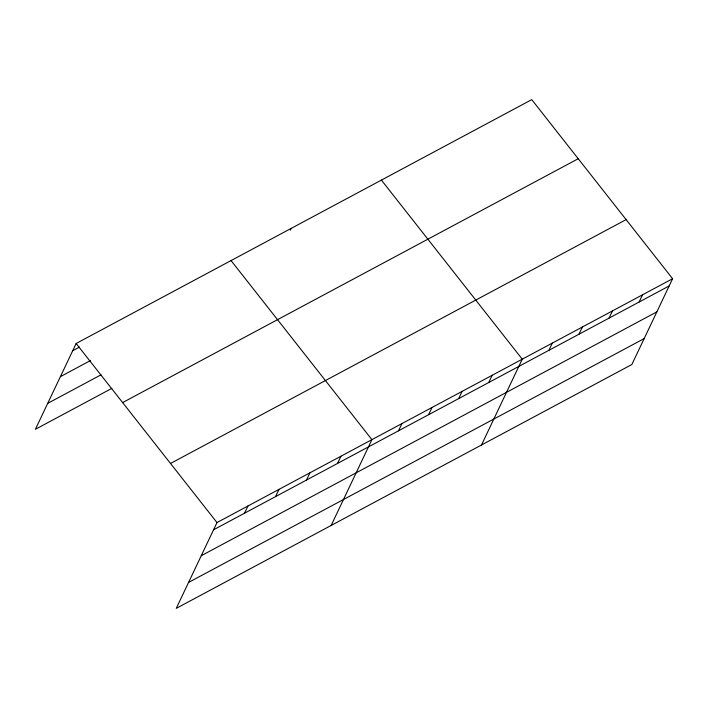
<?xml version="1.0" encoding="UTF-8"?>
<svg xmlns="http://www.w3.org/2000/svg" width="708" height="708" viewBox="0 0 708 708"><rect width="100%" height="100%" fill="white"/><g stroke="black" fill="none" stroke-linecap="round" stroke-linejoin="round"><path stroke-width="1.06" d="M672.6 278.713L216.993 522.566L176.257 608.367L631.855 364.514L672.6 278.713L531.743 99.633L76.145 343.486L35.4 429.287L111.882 388.356M290.333 230.197L291.192 228.383M244.543 513.212L247.977 505.981M275.527 496.635L278.961 489.396M306.502 480.051L309.936 472.82M337.486 463.466L340.92 456.235M331.158 525.46L371.904 439.65L231.047 260.571M398.533 430.791L401.976 423.561M428.606 414.693L432.039 407.463M458.678 398.604L462.112 391.374M488.75 382.506L492.184 375.275M481.511 444.987L522.247 359.177L381.4 180.106M548.886 350.318L552.32 343.088M578.958 334.229L582.392 326.99M609.022 318.131L612.464 310.901M639.094 302.042L642.528 294.802M72.712 350.717L79.491 347.088M60.401 376.647L90.412 360.584M47.71 403.356L100.961 374.859M122.626 402.578L578.232 158.725M170.513 463.466L626.12 219.613M213.559 529.796L669.166 285.944M201.249 555.727L656.856 311.874M188.567 582.436L644.165 338.592M76.145 343.486L216.993 522.566"/></g></svg>
